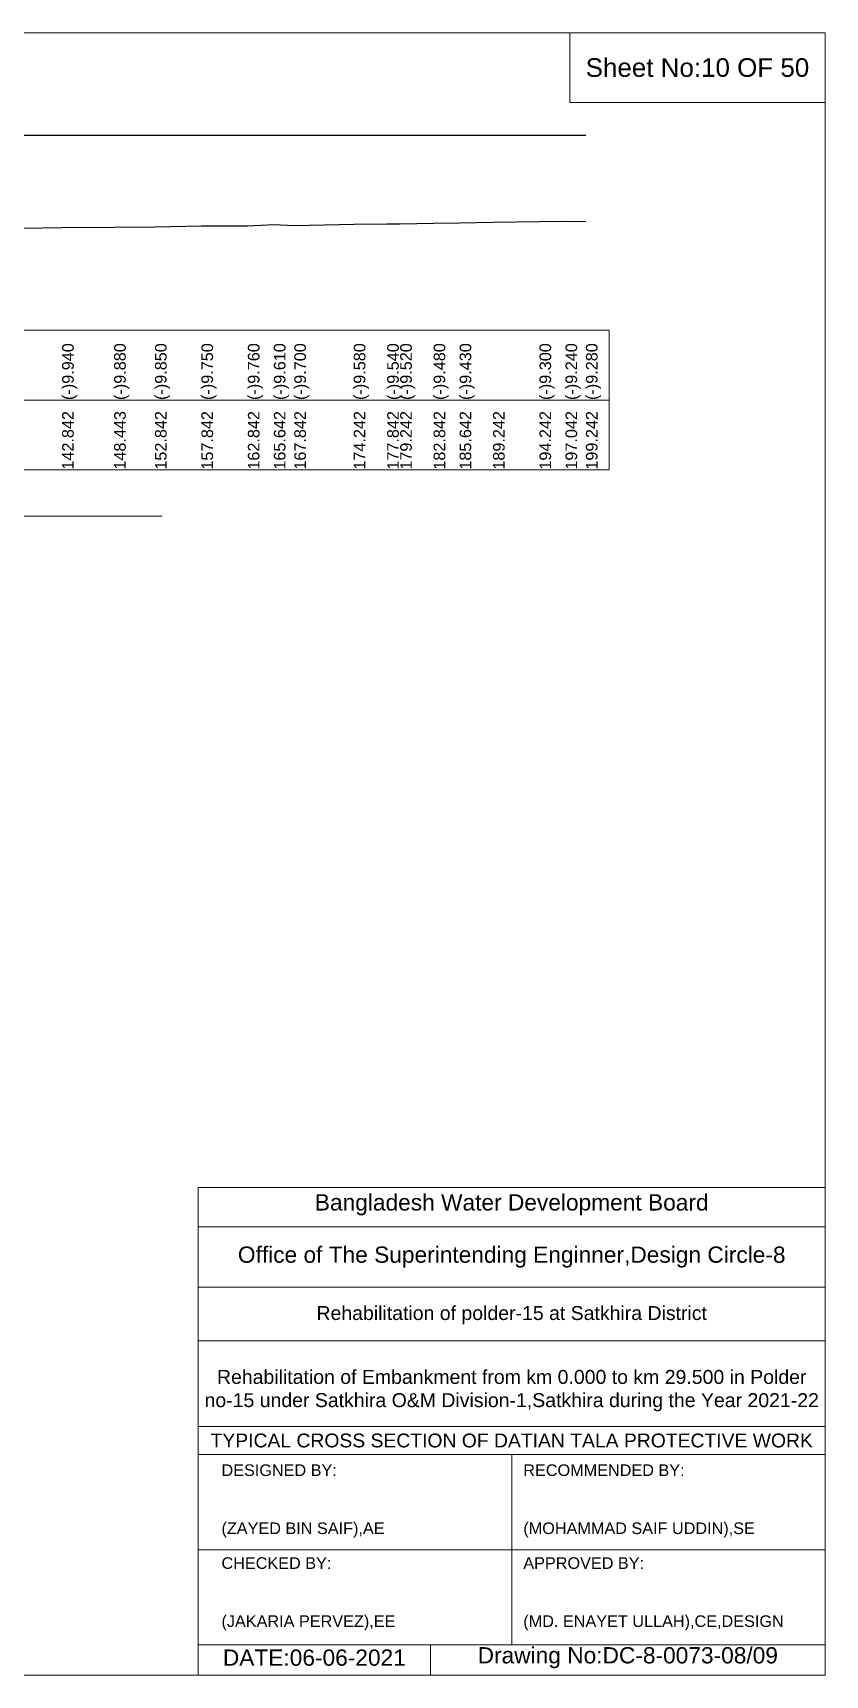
# Model space of a CAD drawing. Header units: inches. Extents: x 89000 to 845000, y -7071 to 31.
# Drawn here: x 241588 to 245000, y -7071 to 0 of the extents above; entities that cross this region are included whole.
import ezdxf

# ---------------------------------------------------------------- set-up
doc = ezdxf.new("R2010")
doc.units = ezdxf.units.IN
doc.header["$LTSCALE"] = 7
doc.header["$MEASUREMENT"] = 0
for name, color, linetype, lineweight in [('Cross section Data Border', 7, 'Continuous', 9), ('Cross Section Labels', 7, 'Continuous', 9), ('Existing_Bed_Level for Xsection', 7, 'Continuous', 25), ('Long Section Labels', 7, 'Continuous', 9)]:
    doc.layers.add(name, color=color, linetype=linetype, lineweight=lineweight)
doc.styles.get("Standard").update_dxf_attribs({"font": 'arial.ttf'})

msp = doc.modelspace()

# ---------------------------------------------------------------- linework, layer by layer
at = {"layer": 'Cross section Data Border'}
msp.add_lwpolyline([(235100, -1280.8), (244069.66011, -1280.8), (244069.66011, -1880.8), (235100, -1880.8)], close=True, dxfattribs=at)
msp.add_lwpolyline([(235100, -1580.8), (244069.66011, -1580.8)], dxfattribs=at)
at = {"layer": 'Cross Section Labels'}
for points in [[(235000, 0), (245000, 0), (245000, -7071), (235000, -7071)], [(243900, 0), (245000, 0), (245000, -300), (243900, -300)]]:
    msp.add_lwpolyline(points, close=True, dxfattribs=at)
for points in [[(237824.83005, -2080.8), (239984.83005, -2080.8), (242144.83005, -2080.8)], [(242300, -7071), (242300, -4971), (245000, -4971)], [(242300, -5141), (245000, -5141)], [(242300, -5401), (245000, -5401)], [(242300, -5631), (245000, -5631)], [(242300, -6001), (245000, -6001)], [(242300, -6121), (245000, -6121)], [(243650, -6121), (243650, -6941)], [(242300, -6531), (245000, -6531)], [(242300, -6941), (245000, -6941)], [(243300, -6941), (243300, -7071)]]:
    msp.add_lwpolyline(points, dxfattribs=at)
at = {"layer": 'Existing_Bed_Level for Xsection'}
for points in [[(236000, -440.8), (243969.66011, -440.8)], [(241457.6804, -842), (241713.66421, -838.4), (241937.71304, -836), (242113.66394, -834.8), (242313.66381, -830.8), (242513.6637, -831.2), (242625.66627, -825.2), (242713.66359, -828.8), (242969.66012, -824), (243113.66339, -822.4), (243169.66011, -821.6), (243313.6633, -820), (243425.6656, -818), (243569.66011, -815.6), (243769.66011, -812.8), (243881.67856, -810.4), (243969.66011, -812)]]:
    msp.add_lwpolyline(points, dxfattribs=at)

# ---------------------------------------------------------------- texts
at = {"layer": 'Cross Section Labels', "attachment_point": 5}
for s, insert, char_height in [('Sheet No:10 OF 50', (244450, -150), 80), ('Bangladesh Water Development Board', (243650, -5046), 70), ('Office of The Superintending Enginner,Design Circle-8', (243650, -5271), 70)]:
    msp.add_mtext(s, dxfattribs=dict(at, insert=insert, char_height=char_height))
at = {"layer": 'Cross Section Labels'}
for s, insert, char_height, width, attachment_point in [('Rehabilitation of polder-15 at Satkhira District', (243650, -5521), 60, 2800, 5), ('Rehabilitation of Embankment from km 0.000 to km 29.500 in Polder no-15 under Satkhira O&M Division-1,Satkhira during the Year 2021-22', (243650, -5846), 60, 2700, 5), ('TYPICAL CROSS SECTION OF DATIAN TALA PROTECTIVE WORK', (243650, -6061), 59.5765532, 2800, 5), ('DESIGNED BY:^J^J^J(ZAYED BIN SAIF),AE', (242400, -6321), 50, 1400, 4), ('RECOMMENDED BY:^J^J^J(MOHAMMAD SAIF UDDIN),SE', (243700, -6321), 50, 1400, 4), ('CHECKED BY:^J^J^J(JAKARIA PERVEZ),EE', (242400, -6721), 50, 1400, 4), ('APPROVED BY:^J^J^J(MD. ENAYET ULLAH),CE,DESIGN', (243700, -6721), 50, 1400, 4), ('DATE:06-06-2021', (242800, -6996), 70, 1400, 5), ('Drawing No:DC-8-0073-08/09', (244150, -6996), 70, 2200, 5)]:
    msp.add_mtext(s, dxfattribs=dict(at, insert=insert, char_height=char_height, width=width, attachment_point=attachment_point))
at = {"layer": 'Long Section Labels', "char_height": 50, "attachment_point": 1, "rotation": 90}
for s, insert in [('(-)9.940', (241713.66421, -1580.8)), ('(-)9.880', (241937.71304, -1580.8)), ('(-)9.850', (242113.66394, -1580.8)), ('(-)9.750', (242313.66381, -1580.8)), ('(-)9.760', (242513.6637, -1580.8)), ('(-)9.610', (242625.66627, -1580.8)), ('(-)9.700', (242713.66359, -1580.8)), ('(-)9.580', (242969.66012, -1580.8)), ('(-)9.540', (243113.66339, -1580.8)), ('(-)9.520', (243169.66011, -1580.8)), ('(-)9.480', (243313.6633, -1580.8)), ('(-)9.430', (243425.6656, -1580.8)), ('(-)9.300', (243769.66011, -1580.8)), ('(-)9.240', (243881.67856, -1580.8)), ('(-)9.280', (243969.66011, -1580.8)), ('142.842', (241713.66421, -1880.8)), ('148.443', (241937.71304, -1880.8)), ('152.842', (242113.66394, -1880.8)), ('157.842', (242313.66381, -1880.8)), ('162.842', (242513.6637, -1880.8)), ('165.642', (242625.66627, -1880.8)), ('167.842', (242713.66359, -1880.8)), ('174.242', (242969.66012, -1880.8)), ('177.842', (243113.66339, -1880.8)), ('179.242', (243169.66011, -1880.8)), ('182.842', (243313.6633, -1880.8)), ('185.642', (243425.6656, -1880.8)), ('189.242', (243569.66011, -1880.8)), ('194.242', (243769.66011, -1880.8)), ('197.042', (243881.67856, -1880.8)), ('199.242', (243969.66011, -1880.8))]:
    msp.add_mtext(s, dxfattribs=dict(at, insert=insert))

doc.saveas('drawing.dxf')
